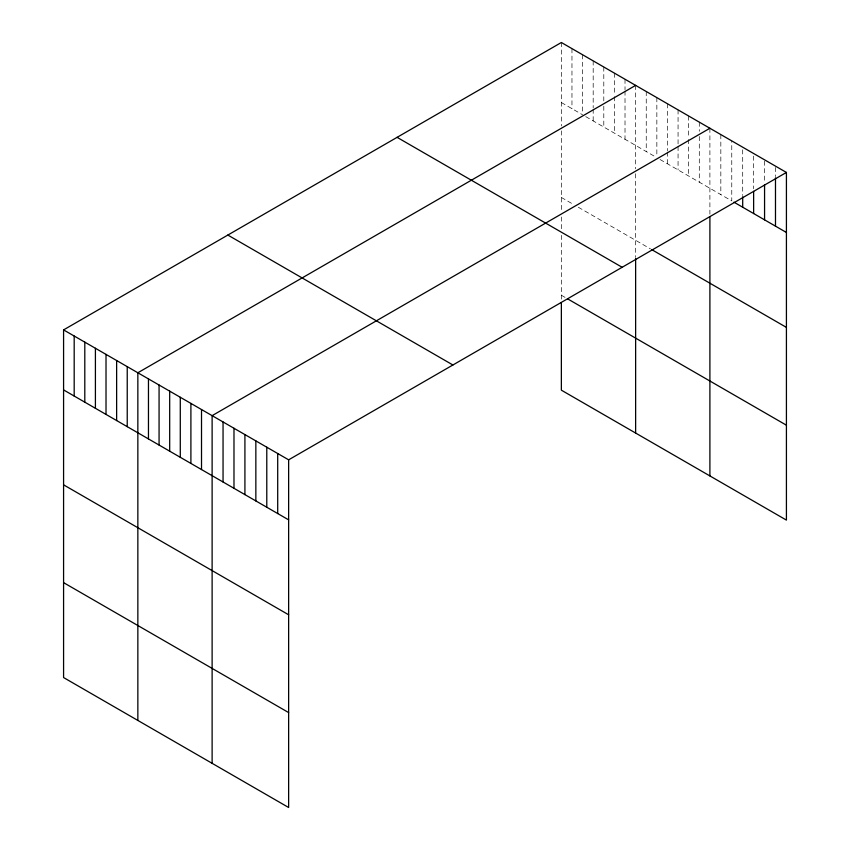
<?xml version="1.0" encoding="UTF-8"?>
<svg xmlns="http://www.w3.org/2000/svg" width="850" height="850" viewBox="0 0 850 850"><rect width="100%" height="100%" fill="white"/><g stroke="black" fill="none" stroke-linecap="round" stroke-linejoin="round"><path stroke-width="0.64" stroke-dasharray="4.25 3.19" d="M561.361 42.5L561.361 125.949M561.361 102.531L582.579 114.782M585.756 116.62L655.786 157.048M660.036 159.502L731.765 200.908L731.765 140.887M561.361 197.455L574.09 204.797M578.329 207.251L650.484 248.901M561.361 295.248L565.601 297.702M775.487 167.429L775.487 176.566M764.564 161.117L764.564 183.303M753.631 156.113L753.631 188.742M742.698 149.802L742.698 195.479M720.832 134.576L720.832 194.597M709.899 128.265L709.899 214.179M699.295 122.134L699.295 131.272M699.295 136.489L699.295 182.166M688.681 116.014L688.681 138.189M688.681 139.496L688.681 176.035M678.066 109.884L678.066 145.116M678.066 146.423L678.066 169.915M667.463 103.753L667.463 150.737M667.463 152.044L667.463 163.784M656.848 97.633L656.848 156.357M646.244 91.502L646.244 151.534M635.63 85.382L635.63 168.831M635.63 173.761L635.63 257.444M625.016 79.252L625.016 89.696M625.016 91.003L625.016 139.283M614.412 73.132L614.412 95.317M614.412 96.613L614.412 133.153M603.798 67.001L603.798 100.938M603.798 106.154L603.798 127.032M593.183 60.881L593.183 107.854M593.183 109.161L593.183 120.902M582.579 54.751L582.579 113.475M571.965 48.631L571.965 108.651M561.361 130.879L561.361 209.674M561.361 217.005L561.361 229.234M561.361 235.344L561.361 300.178"/><path stroke-width="1.27" d="M63.58 329.896L288.639 459.829L288.639 807.5L63.58 677.556L63.58 329.896L561.361 42.5L786.42 172.444L786.42 520.104L561.361 390.171L561.361 302.642M635.63 85.382L137.849 372.767L137.849 720.439M709.899 128.265L212.117 415.65L212.117 763.321M288.639 459.829L786.42 172.444M733.954 202.173L786.42 232.464M651.546 249.518L786.42 327.388M397.088 137.339L622.157 267.283M567.726 298.924L786.42 425.191M227.843 235.057L452.912 364.99M63.58 389.916L288.639 519.86M63.58 484.84L288.639 614.784M63.58 582.643L288.639 712.576M775.487 177.873L775.487 226.153M764.564 184.609L764.564 219.842M753.631 191.346L753.631 213.531M742.698 196.786L742.698 207.219M709.899 216.644L709.899 475.926M635.63 258.666L635.63 433.054M277.706 453.517L277.706 513.549M266.783 447.206L266.783 507.237M255.85 440.895L255.85 500.926M244.917 434.584L244.917 494.615M233.984 428.272L233.984 488.304M223.051 421.961L223.051 481.993M201.514 409.53L201.514 469.551M190.899 403.399L190.899 463.431M180.285 397.279L180.285 457.3M169.681 391.149L169.681 451.18M159.067 385.018L159.067 445.049M148.463 378.898L148.463 438.929M127.234 366.647L127.234 426.679M116.631 360.517L116.631 420.548M106.016 354.397L106.016 414.428M95.412 348.266L95.412 408.297M84.798 342.146L84.798 402.167M74.184 336.016L74.184 396.047"/></g></svg>
